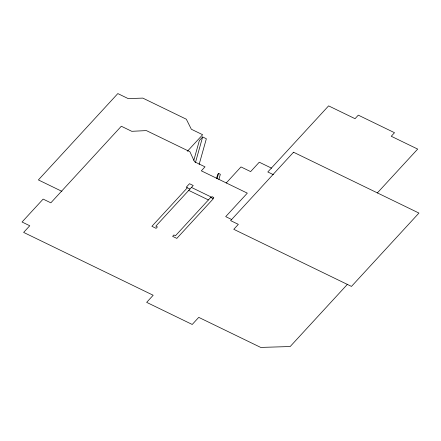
<?xml version="1.0" encoding="UTF-8"?>
<svg xmlns="http://www.w3.org/2000/svg" width="441" height="441" viewBox="0 0 441 441"><rect width="100%" height="100%" fill="white"/><g stroke="black" fill="none" stroke-linecap="round" stroke-linejoin="round"><path stroke-width="0.66" d="M193.825 160.254L199.376 140.503L202.64 136.953L206.36 138.755L199.139 164.432M195.424 162.63L202.64 136.953M216.564 178.329L217.678 174.371L218.56 173.407L220.351 174.278L218.896 179.443M217.11 178.577L218.56 173.407M187.408 151.269L202.628 134.72L191.344 129.246L186.328 119.219L142.823 98.111L128.155 98.586L117.83 93.58L38.389 179.934L61.911 191.35M187.337 187.783L151.902 226.305L156.103 228.344L157.393 226.939L155.811 226.172L193.219 185.507L189.503 183.704L186.234 187.249L189.955 189.051M211.14 197.623L212.022 196.658L213.813 197.529L212.931 198.489M226.167 183.043L240.99 166.924L250.631 171.599L259.275 162.205L271.617 168.192M377.298 192.982L417.682 149.086L391.25 136.263L394.513 132.713L358.307 115.145L355.044 118.695L328.611 105.873L267.808 171.968L273.376 174.669M347.502 284.23L290.184 346.538L260.697 347.42L198.748 317.366L192.221 324.466L146.655 302.355L153.181 295.255L23.638 232.407L29.762 225.753L22.05 222.01L43.135 199.095L50.842 202.832L121.308 126.236L131.771 131.313L146.373 130.591L189.873 151.693L194.547 161.77L205.01 166.841L201.333 170.838L247.313 193.147L225.709 216.63L231.768 219.568M191.449 187.425L211.134 196.978L175.496 235.72L173.914 234.954L172.618 236.359L176.819 238.394L213.345 198.693L210.726 197.419M188.726 190.385L208.417 199.938M293.535 152.222L230.621 220.616L238.333 224.353L233.774 229.309L351.477 286.413L418.95 213.069L293.535 152.222"/></g></svg>
